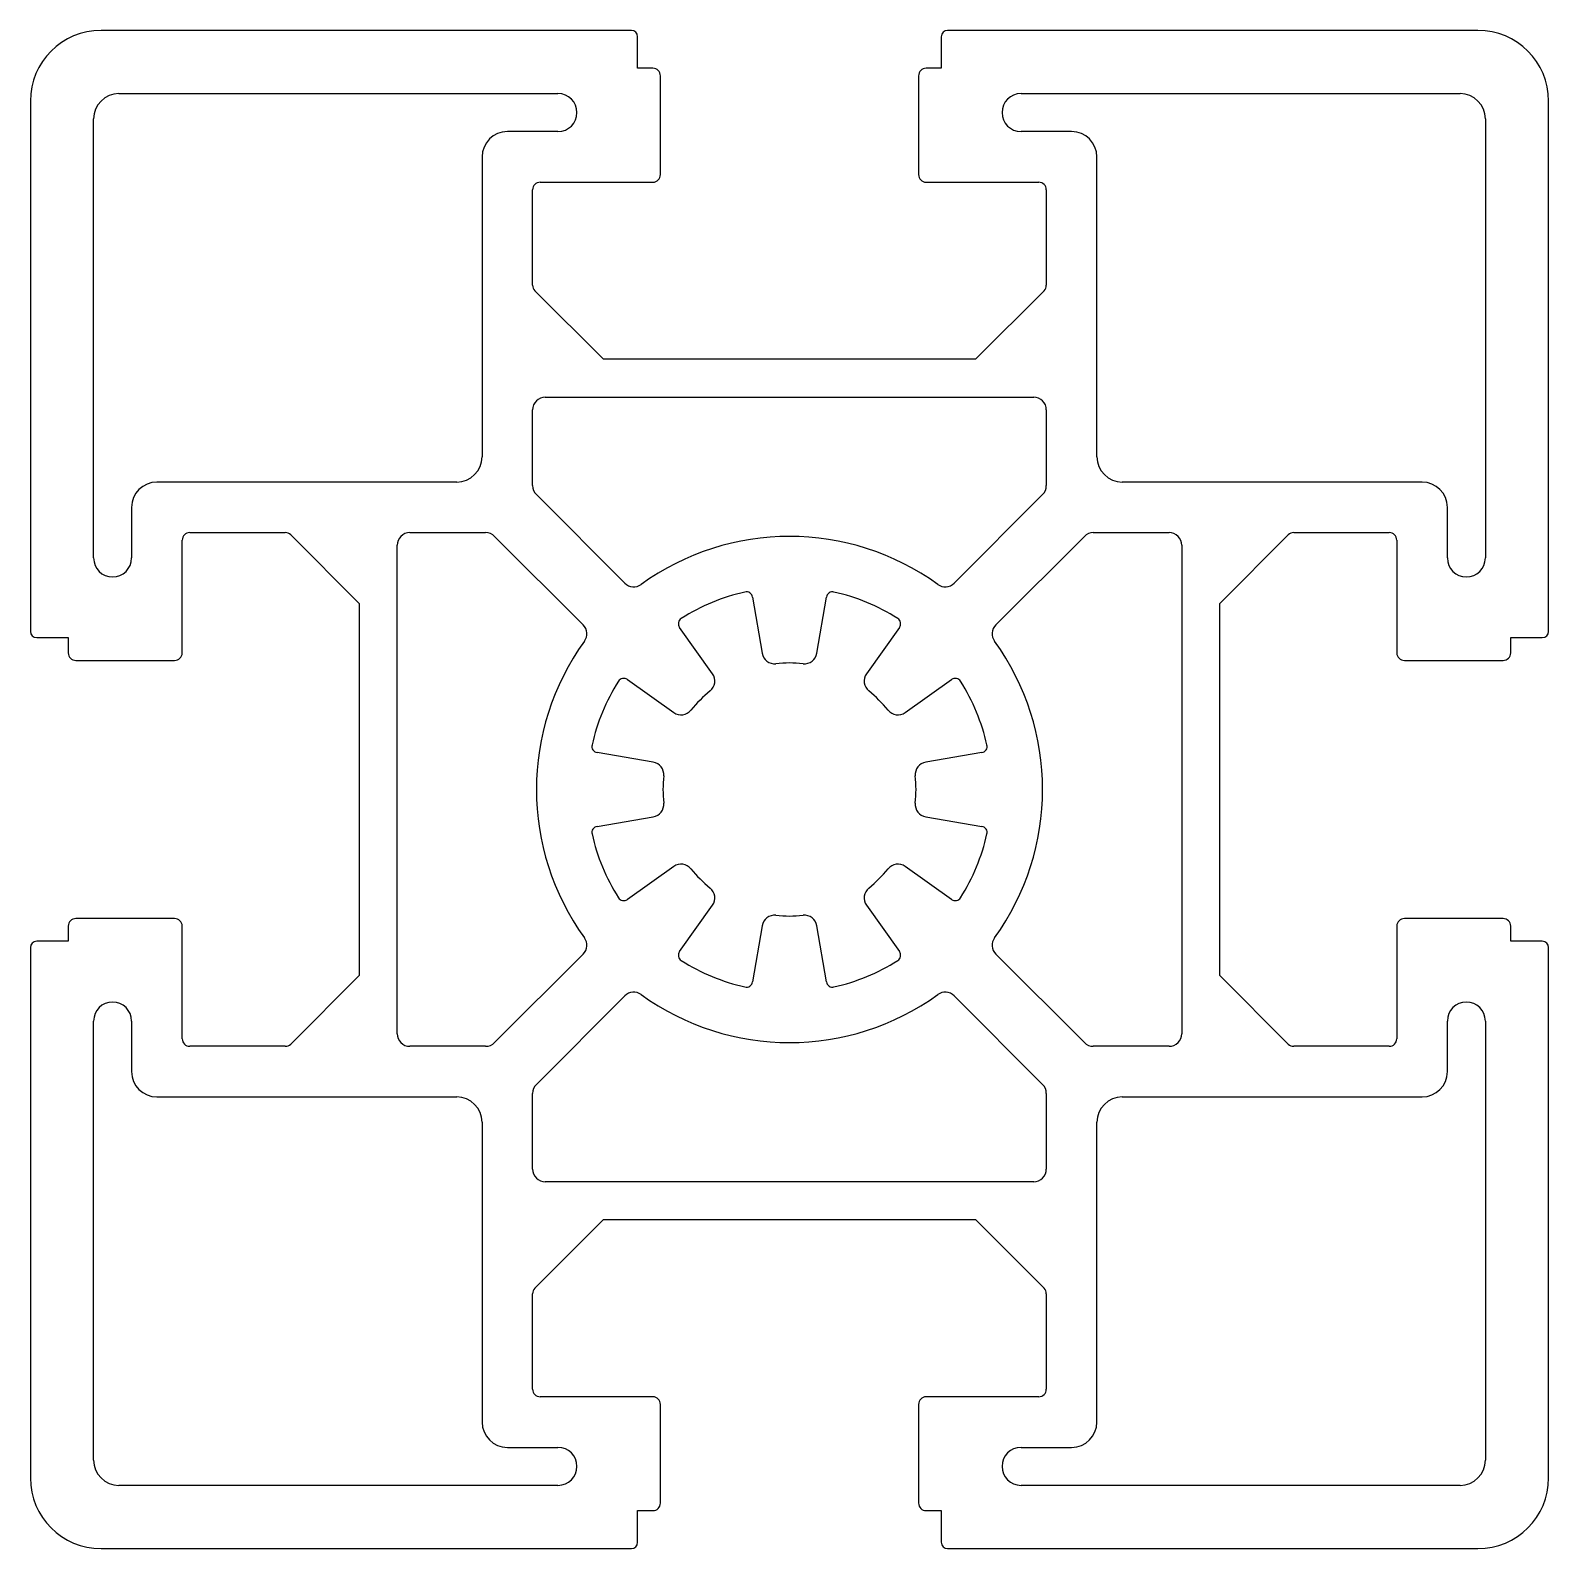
# Model space of a CAD drawing. Extents: x 1392 to 1452, y 881.9 to 941.9.
import ezdxf

# ---------------------------------------------------------------- set-up
doc = ezdxf.new("R2010")
doc.units = 0
doc.layers.get('0').update_dxf_attribs({"linetype": 'CONTINUOUS'})

msp = doc.modelspace()

# ---------------------------------------------------------------- linework, layer by layer
for p, q in [((1415.726, 941.881), (1394.776, 941.881)), ((1415.976, 940.381), (1415.976, 941.631)), ((1427.976, 941.631), (1427.976, 940.381)), ((1449.176, 941.881), (1428.226, 941.881)), ((1416.576, 940.381), (1415.976, 940.381)), ((1427.976, 940.381), (1427.376, 940.381)), ((1416.876, 936.181), (1416.876, 940.081)), ((1427.076, 940.081), (1427.076, 936.181)), ((1391.976, 939.081), (1391.976, 918.131)), ((1395.476, 939.381), (1412.826, 939.381)), ((1431.126, 939.381), (1448.476, 939.381)), ((1451.976, 918.131), (1451.976, 939.081)), ((1394.476, 921.031), (1394.476, 938.381)), ((1412.826, 937.881), (1410.826, 937.881)), ((1433.126, 937.881), (1431.126, 937.881)), ((1449.476, 938.381), (1449.476, 921.031)), ((1409.826, 936.881), (1409.826, 925.031)), ((1434.126, 925.031), (1434.126, 936.881)), ((1411.826, 931.805), (1411.826, 935.581)), ((1412.126, 935.881), (1416.576, 935.881)), ((1427.376, 935.881), (1431.826, 935.881)), ((1432.126, 935.581), (1432.126, 931.805)), ((1414.626, 928.881), (1411.914, 931.593)), ((1432.039, 931.593), (1429.326, 928.881)), ((1429.326, 928.881), (1414.626, 928.881)), ((1412.326, 927.381), (1431.626, 927.381)), ((1411.826, 923.888), (1411.826, 926.881)), ((1432.126, 926.881), (1432.126, 923.888)), ((1408.826, 924.031), (1396.976, 924.031)), ((1446.976, 924.031), (1435.126, 924.031)), ((1415.471, 920.036), (1411.973, 923.534)), ((1431.98, 923.534), (1428.482, 920.036)), ((1395.976, 923.031), (1395.976, 921.031)), ((1447.976, 921.031), (1447.976, 923.031)), ((1397.976, 917.281), (1397.976, 921.731)), ((1398.276, 922.031), (1402.052, 922.031)), ((1402.264, 921.943), (1404.976, 919.231)), ((1406.976, 922.031), (1409.969, 922.031)), ((1410.323, 921.884), (1413.821, 918.386)), ((1430.132, 918.386), (1433.63, 921.884)), ((1433.983, 922.031), (1436.976, 922.031)), ((1438.976, 919.231), (1441.689, 921.943)), ((1441.901, 922.031), (1445.676, 922.031)), ((1445.976, 921.731), (1445.976, 917.281)), ((1406.476, 902.231), (1406.476, 921.531)), ((1437.476, 921.531), (1437.476, 902.231)), ((1404.976, 919.231), (1404.976, 904.531)), ((1420.519, 919.483), (1420.894, 917.266)), ((1423.059, 917.266), (1423.433, 919.483)), ((1438.976, 904.531), (1438.976, 919.231)), ((1418.934, 916.454), (1417.631, 918.286)), ((1426.322, 918.286), (1425.019, 916.454)), ((1392.226, 917.881), (1393.476, 917.881)), ((1393.476, 917.881), (1393.476, 917.281)), ((1450.476, 917.281), (1450.476, 917.881)), ((1450.476, 917.881), (1451.726, 917.881)), ((1393.776, 916.981), (1397.676, 916.981)), ((1446.276, 916.981), (1450.176, 916.981)), ((1415.571, 916.226), (1417.403, 914.923)), ((1426.549, 914.923), (1428.382, 916.226)), ((1416.591, 912.963), (1414.374, 913.337)), ((1429.579, 913.337), (1427.361, 912.963)), ((1414.374, 910.424), (1416.591, 910.798)), ((1427.361, 910.798), (1429.579, 910.424)), ((1417.403, 908.838), (1415.571, 907.535)), ((1428.382, 907.535), (1426.549, 908.838)), ((1417.631, 905.475), (1418.934, 907.308)), ((1425.019, 907.308), (1426.322, 905.475)), ((1397.676, 906.781), (1393.776, 906.781)), ((1450.176, 906.781), (1446.276, 906.781)), ((1393.476, 906.481), (1393.476, 905.881)), ((1397.976, 902.031), (1397.976, 906.481)), ((1420.894, 906.495), (1420.519, 904.278)), ((1423.433, 904.278), (1423.059, 906.495)), ((1445.976, 906.481), (1445.976, 902.031)), ((1450.476, 905.881), (1450.476, 906.481)), ((1391.976, 905.631), (1391.976, 884.681)), ((1393.476, 905.881), (1392.226, 905.881)), ((1451.726, 905.881), (1450.476, 905.881)), ((1451.976, 884.681), (1451.976, 905.631)), ((1413.821, 905.375), (1410.323, 901.877)), ((1433.63, 901.877), (1430.132, 905.375)), ((1404.976, 904.531), (1402.264, 901.818)), ((1441.689, 901.818), (1438.976, 904.531)), ((1411.973, 900.227), (1415.471, 903.725)), ((1428.482, 903.725), (1431.98, 900.227)), ((1394.476, 885.381), (1394.476, 902.731)), ((1395.976, 902.731), (1395.976, 900.731)), ((1447.976, 900.731), (1447.976, 902.731)), ((1449.476, 902.731), (1449.476, 885.381)), ((1402.052, 901.731), (1398.276, 901.731)), ((1409.969, 901.731), (1406.976, 901.731)), ((1436.976, 901.731), (1433.983, 901.731)), ((1445.676, 901.731), (1441.901, 901.731)), ((1396.976, 899.731), (1408.826, 899.731)), ((1411.826, 896.881), (1411.826, 899.873)), ((1432.126, 899.873), (1432.126, 896.881)), ((1435.126, 899.731), (1446.976, 899.731)), ((1409.826, 898.731), (1409.826, 886.881)), ((1434.126, 886.881), (1434.126, 898.731)), ((1431.626, 896.381), (1412.326, 896.381)), ((1411.914, 892.168), (1414.626, 894.881)), ((1414.626, 894.881), (1429.326, 894.881)), ((1429.326, 894.881), (1432.039, 892.168)), ((1411.826, 888.181), (1411.826, 891.956)), ((1432.126, 891.956), (1432.126, 888.181)), ((1416.576, 887.881), (1412.126, 887.881)), ((1416.876, 883.681), (1416.876, 887.581)), ((1427.076, 887.581), (1427.076, 883.681)), ((1431.826, 887.881), (1427.376, 887.881)), ((1410.826, 885.881), (1412.826, 885.881)), ((1431.126, 885.881), (1433.126, 885.881)), ((1412.826, 884.381), (1395.476, 884.381)), ((1448.476, 884.381), (1431.126, 884.381)), ((1415.976, 882.131), (1415.976, 883.381)), ((1415.976, 883.381), (1416.576, 883.381)), ((1427.376, 883.381), (1427.976, 883.381)), ((1427.976, 883.381), (1427.976, 882.131)), ((1394.776, 881.881), (1415.726, 881.881)), ((1428.226, 881.881), (1449.176, 881.881))]:
    msp.add_line(p, q)
for centre, radius, start, end in [((1394.776, 939.081), 2.8, 90, 180), ((1415.726, 941.631), 0.25, 0, 90), ((1428.226, 941.631), 0.25, 90, 180), ((1449.176, 939.081), 2.8, 0, 90), ((1416.576, 940.081), 0.3, 0, 90), ((1427.376, 940.081), 0.3, 90, 180), ((1395.476, 938.381), 1, 90, 180), ((1412.826, 938.631), 0.75, 270, 90), ((1431.126, 938.631), 0.75, 90, 270), ((1448.476, 938.381), 1, 0, 90), ((1410.826, 936.881), 1, 90, 180), ((1433.126, 936.881), 1, 0, 90), ((1416.576, 936.181), 0.3, 270, 360), ((1427.376, 936.181), 0.3, 180, 270), ((1412.126, 935.581), 0.3, 90, 180), ((1431.826, 935.581), 0.3, 0, 90), ((1412.126, 931.805), 0.3, 180, 225), ((1431.826, 931.805), 0.3, 315, 0), ((1412.326, 926.881), 0.5, 90, 180), ((1431.626, 926.881), 0.5, 0, 90), ((1408.826, 925.031), 1, 270, 0), ((1435.126, 925.031), 1, 180, 270), ((1396.976, 923.031), 1, 90, 180), ((1446.976, 923.031), 1, 0, 90), ((1412.326, 923.888), 0.5, 180, 225), ((1431.626, 923.888), 0.5, 315, 0), ((1398.276, 921.731), 0.3, 90, 180), ((1402.052, 921.731), 0.3, 45, 90), ((1406.976, 921.531), 0.5, 90, 180), ((1409.969, 921.531), 0.5, 45, 90), ((1421.976, 911.881), 10, 54.13353, 125.86647), ((1433.983, 921.531), 0.5, 90, 135), ((1436.976, 921.531), 0.5, 360, 90), ((1441.901, 921.731), 0.3, 90, 135), ((1445.676, 921.731), 0.3, 0, 90), ((1395.226, 921.031), 0.75, 180, 0), ((1448.726, 921.031), 0.75, 180, 0), ((1415.824, 920.39), 0.5, 225, 305.86647), ((1428.128, 920.39), 0.5, 234.13353, 315), ((1421.976, 911.881), 8, 102.69707, 122.30293), ((1420.273, 919.441), 0.25, 9.59407, 102.69707), ((1423.68, 919.441), 0.25, 77.30293, 170.40593), ((1421.976, 911.881), 8, 57.69707, 77.30293), ((1417.835, 918.431), 0.25, 122.30293, 215.40593), ((1426.118, 918.431), 0.25, 324.59407, 57.69707), ((1392.226, 918.131), 0.25, 180, 270), ((1413.467, 918.032), 0.5, 324.13353, 45), ((1430.485, 918.032), 0.5, 135, 215.86647), ((1451.726, 918.131), 0.25, 270, 0), ((1421.976, 911.881), 10, 144.13353, 215.86647), ((1421.976, 911.881), 10, 324.13353, 35.86647), ((1393.776, 917.281), 0.3, 180, 270), ((1397.676, 917.281), 0.3, 270, 360), ((1421.387, 917.349), 0.5, 189.59407, 276.14921), ((1421.976, 911.881), 5, 83.85079, 96.14921), ((1422.566, 917.349), 0.5, 263.85079, 350.40593), ((1446.276, 917.281), 0.3, 180, 270), ((1450.176, 917.281), 0.3, 270, 360), ((1415.426, 916.022), 0.25, 54.59407, 147.69707), ((1418.526, 916.164), 0.5, 308.85079, 35.40593), ((1425.426, 916.164), 0.5, 144.59407, 231.14921), ((1428.527, 916.022), 0.25, 32.30293, 125.40593), ((1421.976, 911.881), 8, 147.69707, 167.30293), ((1421.976, 911.881), 5, 128.85079, 141.14921), ((1421.976, 911.881), 5, 38.85079, 51.14921), ((1421.976, 911.881), 8, 12.69707, 32.30293), ((1417.693, 915.331), 0.5, 234.59407, 321.14921), ((1426.26, 915.331), 0.5, 218.85079, 305.40593), ((1414.416, 913.584), 0.25, 167.30293, 260.40593), ((1429.537, 913.584), 0.25, 279.59407, 12.69707), ((1416.508, 912.47), 0.5, 353.85079, 80.40593), ((1427.445, 912.47), 0.5, 99.59407, 186.14921), ((1421.976, 911.881), 5, 173.85079, 186.14921), ((1421.976, 911.881), 5, 353.85079, 6.14921), ((1416.508, 911.291), 0.5, 279.59407, 6.14921), ((1427.445, 911.291), 0.5, 173.85079, 260.40593), ((1414.416, 910.177), 0.25, 99.59407, 192.69707), ((1429.537, 910.177), 0.25, 347.30293, 80.40593), ((1421.976, 911.881), 8, 192.69707, 212.30293), ((1421.976, 911.881), 8, 327.69707, 347.30293), ((1417.693, 908.43), 0.5, 38.85079, 125.40593), ((1421.976, 911.881), 5, 218.85079, 231.14921), ((1421.976, 911.881), 5, 308.85079, 321.14921), ((1426.26, 908.43), 0.5, 54.59407, 141.14921), ((1418.526, 907.597), 0.5, 324.59407, 51.14921), ((1425.426, 907.597), 0.5, 128.85079, 215.40593), ((1415.426, 907.739), 0.25, 212.30293, 305.40593), ((1428.527, 907.739), 0.25, 234.59407, 327.69707), ((1393.776, 906.481), 0.3, 90, 180), ((1397.676, 906.481), 0.3, 0, 90), ((1421.387, 906.412), 0.5, 83.85079, 170.40593), ((1421.976, 911.881), 5, 263.85079, 276.14921), ((1422.566, 906.412), 0.5, 9.59407, 96.14921), ((1446.276, 906.481), 0.3, 90, 180), ((1450.176, 906.481), 0.3, 0, 90), ((1413.467, 905.729), 0.5, 315, 35.86647), ((1430.485, 905.729), 0.5, 144.13353, 225), ((1392.226, 905.631), 0.25, 90, 180), ((1417.835, 905.33), 0.25, 144.59407, 237.69707), ((1426.118, 905.33), 0.25, 302.30293, 35.40593), ((1451.726, 905.631), 0.25, 0, 90), ((1421.976, 911.881), 8, 237.69707, 257.30293), ((1421.976, 911.881), 8, 282.69707, 302.30293), ((1420.273, 904.32), 0.25, 257.30293, 350.40593), ((1423.68, 904.32), 0.25, 189.59407, 282.69707), ((1415.824, 903.371), 0.5, 54.13353, 135), ((1421.976, 911.881), 10, 234.13353, 305.86647), ((1428.128, 903.371), 0.5, 45, 125.86647), ((1395.226, 902.731), 0.75, 0, 180), ((1448.726, 902.731), 0.75, 0, 180), ((1398.276, 902.031), 0.3, 180, 270), ((1402.052, 902.031), 0.3, 270, 315), ((1406.976, 902.231), 0.5, 180, 270), ((1409.969, 902.231), 0.5, 270, 315), ((1433.983, 902.231), 0.5, 225, 270), ((1436.976, 902.231), 0.5, 270, 0), ((1441.901, 902.031), 0.3, 225, 270), ((1445.676, 902.031), 0.3, 270, 0), ((1396.976, 900.731), 1, 180, 270), ((1446.976, 900.731), 1, 270, 0), ((1412.326, 899.873), 0.5, 135, 180), ((1431.626, 899.873), 0.5, 0, 45), ((1408.826, 898.731), 1, 360, 90), ((1435.126, 898.731), 1, 90, 180), ((1412.326, 896.881), 0.5, 180, 270), ((1431.626, 896.881), 0.5, 270, 0), ((1412.126, 891.956), 0.3, 135, 180), ((1431.826, 891.956), 0.3, 360, 45), ((1412.126, 888.181), 0.3, 180, 270), ((1431.826, 888.181), 0.3, 270, 0), ((1416.576, 887.581), 0.3, 0, 90), ((1427.376, 887.581), 0.3, 90, 180), ((1410.826, 886.881), 1, 180, 270), ((1433.126, 886.881), 1, 270, 360), ((1412.826, 885.131), 0.75, 270, 90), ((1431.126, 885.131), 0.75, 90, 270), ((1395.476, 885.381), 1, 180, 270), ((1448.476, 885.381), 1, 270, 0), ((1394.776, 884.681), 2.8, 180, 270), ((1449.176, 884.681), 2.8, 270, 360), ((1416.576, 883.681), 0.3, 270, 360), ((1427.376, 883.681), 0.3, 180, 270), ((1415.726, 882.131), 0.25, 270, 0), ((1428.226, 882.131), 0.25, 180, 270)]:
    msp.add_arc(centre, radius, start, end)

doc.saveas('drawing.dxf')
